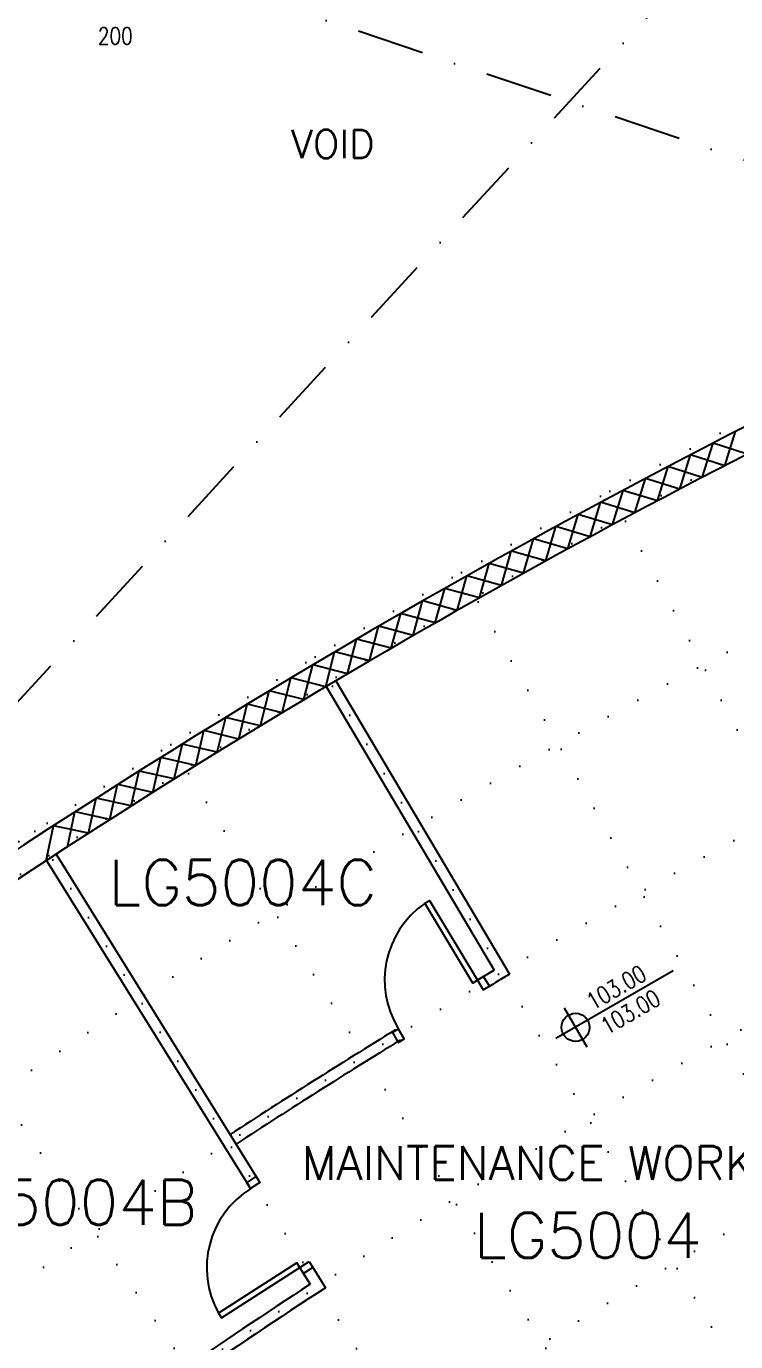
# Model space of a CAD drawing. Header units: millimetres. Extents: x -164841 to 156300, y -101000 to 60475.
# Drawn here: x -37562 to -31269, y -35451 to -23785 of the extents above; entities that cross this region are included whole.
import ezdxf

# ---------------------------------------------------------------- set-up
doc = ezdxf.new("R2010")
doc.units = ezdxf.units.MM
doc.header["$LTSCALE"] = 1200
doc.linetypes.add('s1103a$0$DASHDOT', pattern=[1, 0.5, -0.25, 0, -0.25])
doc.linetypes.add('s1103a$0$DOT', pattern=[0.25, 0, -0.25])
for name, color, linetype in [('s1103a$0$12', 7, 'Continuous'), ('s1103a$0$17', 7, 'Continuous'), ('s1103a$0$20', 7, 'Continuous'), ('s1103a$0$22', 7, 'Continuous'), ('s1103a$0$35', 7, 'Continuous'), ('s1103a$0$4', 7, 'Continuous'), ('s1103a$0$41', 7, 'Continuous'), ('s1103a$0$9', 7, 'Continuous'), ('s1103a$0$DIM', 10, 'Continuous'), ('s1103a$0$ROOM-NO', 4, 'Continuous'), ('s1103a$0$TEXT', 6, 'Continuous')]:
    doc.layers.add(name, color=color, linetype=linetype)
doc.styles.add('s1103a$0$STANDARD', font='SIMPLEX')

# ---------------------------------------------------------------- blocks, each defined once
blk = doc.blocks.new('s1103a$0$LEVEL')
at = {"layer": 's1103a$0$35', "linetype": 'Continuous'}
for p, q in [((0, 0.2), (0, -0.2)), ((1, 0), (-0.2, 0))]:
    blk.add_line(p, q, dxfattribs=at)
blk.add_circle((0, 0), 0.125, dxfattribs=at)
at = {"layer": 's1103a$0$35', "linetype": 'Continuous', "style": 's1103a$0$STANDARD', "width": 0.8}
for tag, p in [('TAG2', (0.2063, 0.05)), ('TAG1', (0.2063, -0.2))]:
    blk.add_attdef(tag, p, '', height=0.15, dxfattribs=at)
blk = doc.blocks.new('s1103a')
at = {"linetype": 's1103a$0$DASHDOT'}
for p, q in [((-41000, -33432), (-30211, -21700)), ((-28355, -25919), (-41000, -21700))]:
    blk.add_line(p, q, dxfattribs=at)
at = {"layer": 's1103a$0$17', "color": 3, "linetype": 'Continuous'}
for p, q in [((-34816, -29589), (-33275, -32192)), ((-34902, -29640), (-33412, -32157)), ((-37298, -31128), (-35504, -34014)), ((-37382, -31183), (-35588, -34068)), ((-35111, -34835), (-35045, -34942)), ((-35024, -34787), (-34908, -34972))]:
    blk.add_line(p, q, dxfattribs=at)
for radius, start, end in [(65505, 120.66867, 120.78972), (65405, 120.58114, 120.78588), (65505, 121.56322, 123.0803), (65405, 121.5712, 123.08214), (61005, 116.82812, 121.94087), (60905, 116.82804, 121.9466), (64005, 123.19809, 125.76556), (63905, 123.11048, 125.76556)]:
    blk.add_arc((0, -88500), radius, start, end, dxfattribs=at)
at = {"layer": 's1103a$0$20', "color": 1, "linetype": 'Continuous'}
for radius, start, end in [(68655, 114.33318, 128.16669), (68430, 115.28474, 124.7153), (68430, 115.28474, 124.7153)]:
    blk.add_arc((0, -88500), radius, start, end, dxfattribs=at)
at = {"layer": 's1103a$0$22', "color": 10, "linetype": 'Continuous'}
for p, q in [((-31366, -27682), (-31270, -27380)), ((-31366, -27682), (-31270, -27380)), ((-31566, -27786), (-31469, -27482)), ((-31566, -27786), (-31469, -27482)), ((-31166, -27579), (-31470, -27482)), ((-31166, -27579), (-31470, -27482)), ((-31765, -27890), (-31671, -27586)), ((-31765, -27890), (-31671, -27586)), ((-31366, -27682), (-31669, -27585)), ((-31366, -27682), (-31669, -27585)), ((-31964, -27994), (-31869, -27690)), ((-31964, -27994), (-31869, -27690)), ((-31566, -27786), (-31870, -27690)), ((-31566, -27786), (-31870, -27690)), ((-32163, -28100), (-32070, -27796)), ((-32163, -28100), (-32070, -27796)), ((-31765, -27890), (-32069, -27795)), ((-31765, -27890), (-32069, -27795)), ((-32361, -28206), (-32268, -27901)), ((-32361, -28206), (-32268, -27901)), ((-31964, -27994), (-32269, -27901)), ((-31964, -27994), (-32269, -27901)), ((-32559, -28312), (-32468, -28008)), ((-32559, -28312), (-32468, -28008)), ((-32163, -28100), (-32467, -28007)), ((-32163, -28100), (-32467, -28007)), ((-32954, -28527), (-32865, -28222)), ((-32954, -28527), (-32865, -28222)), ((-32559, -28312), (-32864, -28222)), ((-32559, -28312), (-32864, -28222)), ((-32757, -28419), (-32666, -28114)), ((-32757, -28419), (-32666, -28114)), ((-32361, -28206), (-32666, -28114)), ((-32361, -28206), (-32666, -28114)), ((-33151, -28636), (-33062, -28330)), ((-33151, -28636), (-33062, -28330)), ((-32757, -28419), (-33062, -28330)), ((-32757, -28419), (-33062, -28330)), ((-33347, -28745), (-33260, -28440)), ((-33347, -28745), (-33260, -28440)), ((-32954, -28527), (-33259, -28439)), ((-32954, -28527), (-33259, -28439)), ((-33543, -28855), (-33456, -28549)), ((-33543, -28855), (-33456, -28549)), ((-33151, -28636), (-33457, -28549)), ((-33151, -28636), (-33457, -28549)), ((-33739, -28966), (-33654, -28660)), ((-33739, -28966), (-33654, -28660)), ((-33347, -28745), (-33653, -28659)), ((-33347, -28745), (-33653, -28659)), ((-33934, -29077), (-33850, -28770)), ((-33934, -29077), (-33850, -28770)), ((-33543, -28855), (-33850, -28770)), ((-33543, -28855), (-33850, -28770)), ((-34130, -29189), (-34047, -28882)), ((-34130, -29189), (-34047, -28882)), ((-33739, -28966), (-34045, -28881)), ((-33739, -28966), (-34045, -28881)), ((-34324, -29301), (-34241, -28993)), ((-34324, -29301), (-34241, -28993)), ((-33934, -29077), (-34242, -28994)), ((-33934, -29077), (-34242, -28994)), ((-34518, -29414), (-34438, -29107)), ((-34518, -29414), (-34438, -29107)), ((-34130, -29189), (-34436, -29106)), ((-34130, -29189), (-34436, -29106)), ((-34712, -29528), (-34632, -29220)), ((-34712, -29528), (-34632, -29220)), ((-34324, -29301), (-34632, -29220)), ((-34324, -29301), (-34632, -29220)), ((-34906, -29642), (-34827, -29334)), ((-34906, -29642), (-34827, -29334)), ((-34518, -29414), (-34826, -29333)), ((-34518, -29414), (-34826, -29333)), ((-35099, -29757), (-35020, -29449)), ((-35099, -29757), (-35020, -29449)), ((-34712, -29528), (-35021, -29449)), ((-34712, -29528), (-35021, -29449)), ((-35292, -29873), (-35215, -29564)), ((-35292, -29873), (-35215, -29564)), ((-34906, -29642), (-35214, -29564)), ((-34906, -29642), (-35214, -29564)), ((-35484, -29989), (-35408, -29680)), ((-35484, -29989), (-35408, -29680)), ((-35099, -29757), (-35408, -29680)), ((-35099, -29757), (-35408, -29680)), ((-35676, -30106), (-35602, -29797)), ((-35676, -30106), (-35602, -29797)), ((-35292, -29873), (-35600, -29796)), ((-35292, -29873), (-35600, -29796)), ((-35868, -30223), (-35793, -29914)), ((-35868, -30223), (-35793, -29914)), ((-35484, -29989), (-35794, -29914)), ((-35484, -29989), (-35794, -29914)), ((-36059, -30342), (-35987, -30032)), ((-36059, -30342), (-35987, -30032)), ((-35676, -30106), (-35985, -30031)), ((-35676, -30106), (-35985, -30031)), ((-36250, -30460), (-36177, -30150)), ((-36250, -30460), (-36177, -30150)), ((-35868, -30223), (-36178, -30151)), ((-35868, -30223), (-36178, -30151)), ((-36441, -30580), (-36370, -30270)), ((-36441, -30580), (-36370, -30270)), ((-36059, -30342), (-36368, -30269)), ((-36059, -30342), (-36368, -30269)), ((-36631, -30700), (-36560, -30389)), ((-36631, -30700), (-36560, -30389)), ((-36250, -30460), (-36561, -30390)), ((-36250, -30460), (-36561, -30390)), ((-36820, -30820), (-36752, -30510)), ((-36820, -30820), (-36752, -30510)), ((-36441, -30580), (-36750, -30509)), ((-36441, -30580), (-36750, -30509)), ((-37010, -30942), (-36941, -30631)), ((-37010, -30942), (-36941, -30631)), ((-36631, -30700), (-36942, -30631)), ((-36631, -30700), (-36942, -30631)), ((-37198, -31064), (-37132, -30753)), ((-37198, -31064), (-37132, -30753)), ((-36820, -30820), (-37130, -30752)), ((-36820, -30820), (-37130, -30752)), ((-37387, -31186), (-37320, -30875)), ((-37387, -31186), (-37320, -30875)), ((-37010, -30942), (-37321, -30875)), ((-37010, -30942), (-37321, -30875))]:
    blk.add_line(p, q, dxfattribs=at)
at = {"layer": 's1103a$0$4', "color": 7, "linetype": 's1103a$0$DOT'}
for p, q in [((-32387, -27908), (-28027, -36065)), ((-33701, -28628), (-29164, -36689)), ((-34999, -29378), (-30287, -37338)), ((-36281, -30156), (-31396, -38011)), ((-37485, -30923), (-32601, -38778)), ((-38791, -31794), (-33569, -39428))]:
    blk.add_line(p, q, dxfattribs=at)
for radius, start, end in [(68705, 95.42872, 149.79976), (68455, 95.44861, 149.84944), (66955, 95.57106, 147.58281), (65455, 95.69914, 145.46672), (63955, 95.83327, 143.09848), (62455, 97.3049, 140.40123), (59455, 100.62449, 133.39457)]:
    blk.add_arc((0, -88500), radius, start, end, dxfattribs=at)
at = {"layer": 's1103a$0$41', "color": 3, "linetype": 'Continuous'}
for points in [[(-33559, -32244), (-33602, -32270), (-34027, -31563), (-33984, -31537)], [(-33508, -32330), (-33454, -32298), (-33506, -32212), (-33559, -32244)], [(-34263, -32796), (-34209, -32764), (-34261, -32678), (-34314, -32710)], [(-35522, -33987), (-35489, -34039), (-35573, -34093), (-35607, -34041)], [(-35137, -34793), (-35163, -34751), (-35858, -35197), (-35831, -35239)], [(-35052, -34740), (-35019, -34792), (-35103, -34846), (-35137, -34793)]]:
    blk.add_lwpolyline(points, close=True, dxfattribs=at)
for centre, start, end in [((-33559, -32244), 124.4386, 211.7441), ((-35136, -34794), 121.9298, 209.2354)]:
    blk.add_arc(centre, 825, start, end, dxfattribs=at)
at = {"layer": 's1103a$0$9', "color": 14, "linetype": 'Continuous'}
for radius, start, end in [(59155, 100.52253, 133.25432), (59456, 114.3266, 133.39438)]:
    blk.add_arc((0, -88500), radius, start, end, dxfattribs=at)
ref = blk.add_blockref('s1103a$0$LEVEL', (-32690, -32663), dxfattribs=dict(xscale=999.9959999999999, yscale=999.9959999999999, zscale=1000, rotation=30.006847))
ref.add_attrib('TAG1', '103.00', (-32411, -32733), dxfattribs={"layer": 's1103a$0$35', "color": 10, "linetype": 'Continuous', "height": 150, "rotation": 30.0069, "style": 's1103a$0$STANDARD', "width": 0.8})
ref.add_attrib('TAG2', '103.00', (-32536, -32516), dxfattribs={"layer": 's1103a$0$35', "color": 10, "linetype": 'Continuous', "height": 150, "rotation": 30.0069, "style": 's1103a$0$STANDARD', "width": 0.8})
at = {"color": 1}
ref = blk.add_blockref('s1103a$0$LEVEL', (-32690, -32663), dxfattribs=dict(at, xscale=999.9959999999999, yscale=999.9959999999999, zscale=1000, rotation=30.006847))
ref.add_attrib('TAG1', '103.00', (-32411, -32733), dxfattribs={"layer": 's1103a$0$35', "color": 10, "linetype": 'Continuous', "height": 150, "rotation": 30.0069, "style": 's1103a$0$STANDARD', "width": 0.8})
ref.add_attrib('TAG2', '103.00', (-32536, -32516), dxfattribs={"layer": 's1103a$0$35', "color": 10, "linetype": 'Continuous', "height": 150, "rotation": 30.0069, "style": 's1103a$0$STANDARD', "width": 0.8})
at = {"layer": 's1103a$0$12', "color": 14, "linetype": 'Continuous', "style": 's1103a$0$STANDARD', "width": 0.8}
blk.add_text('200', height=150, dxfattribs=at).set_placement((-36927, -23946))
at = {"layer": 's1103a$0$DIM', "style": 's1103a$0$STANDARD'}
blk.add_text('VOID', height=250, dxfattribs=at).set_placement((-35214, -24954))
at = {"layer": 's1103a$0$ROOM-NO', "style": 's1103a$0$STANDARD'}
for s, p in [(' LG5004C ', (-37108, -31578)), (' LG5004B ', (-38701, -34414)), (' LG5004', (-33867, -34707))]:
    blk.add_text(s, height=400, dxfattribs=at).set_placement(p)
at = {"layer": 's1103a$0$TEXT', "style": 's1103a$0$STANDARD'}
blk.add_text('MAINTENANCE WORKSHOP', height=300, dxfattribs=at).set_placement((-35119, -34016))

msp = doc.modelspace()

# ---------------------------------------------------------------- block references
msp.add_blockref('s1103a', (0, 0))

doc.saveas('drawing.dxf')
